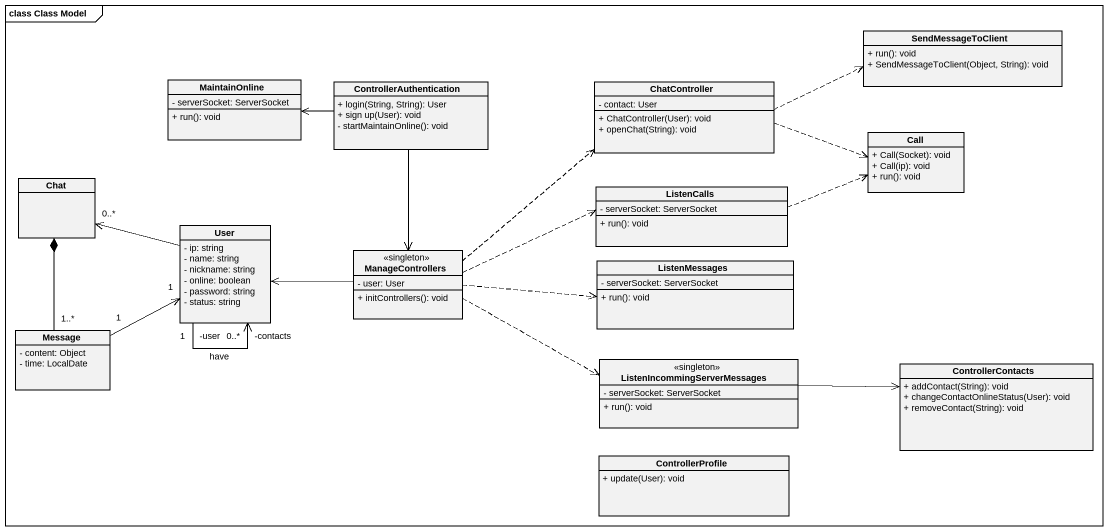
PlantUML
@startuml
mainframe class Class Model
hide circle
hide empty members
skinparam classAttributeIconSize 0
class SendMessageToClient {
  + run(): void
  + SendMessageToClient(Object, String): void
}
class MaintainOnline {
  - serverSocket: ServerSocket
  + run(): void
}
class ControllerAuthentication {
  + login(String, String): User
  + sign up(User): void
  - startMaintainOnline(): void
}
class ChatController {
  - contact: User
  + ChatController(User): void
  + openChat(String): void
}
class Call {
  + Call(Socket): void
  + Call(ip): void
  + run(): void
}
class Chat
class ListenCalls {
  - serverSocket: ServerSocket
  + run(): void
}
class User {
  - ip: string
  - name: string
  - nickname: string
  - online: boolean
  - password: string
  - status: string
}
class ManageControllers <<singleton>> {
  - user: User
  + initControllers(): void
}
class ListenMessages {
  - serverSocket: ServerSocket
  + run(): void
}
class Message {
  - content: Object
  - time: LocalDate
}
class "ListenIncommingServerMessages" as ListenIncommingServerMessage <<singleton>> {
  - serverSocket: ServerSocket
  + run(): void
}
class ControllerContacts {
  + addContact(String): void
  + changeContactOnlineStatus(User): void
  + removeContact(String): void
}
class ControllerProfile {
  + update(User): void
}
ControllerAuthentication -left-> MaintainOnline
ControllerAuthentication --> ManageControllers
ChatController .right.> SendMessageToClient
ChatController .right.> Call
ListenCalls .right.> Call
User -left-> "0..*" Chat
User "-user\n1" --> "-contacts\n0..*" User : have
ManageControllers .up.> ChatController
ManageControllers .right.> ListenCalls
ManageControllers -left-> User
ManageControllers .right.> ListenMessages
ManageControllers .right.> ListenIncommingServerMessage
Message "1..*" -up-* Chat
Message "1" -right-> "1" User
ListenIncommingServerMessage -right-> ControllerContacts
@enduml
